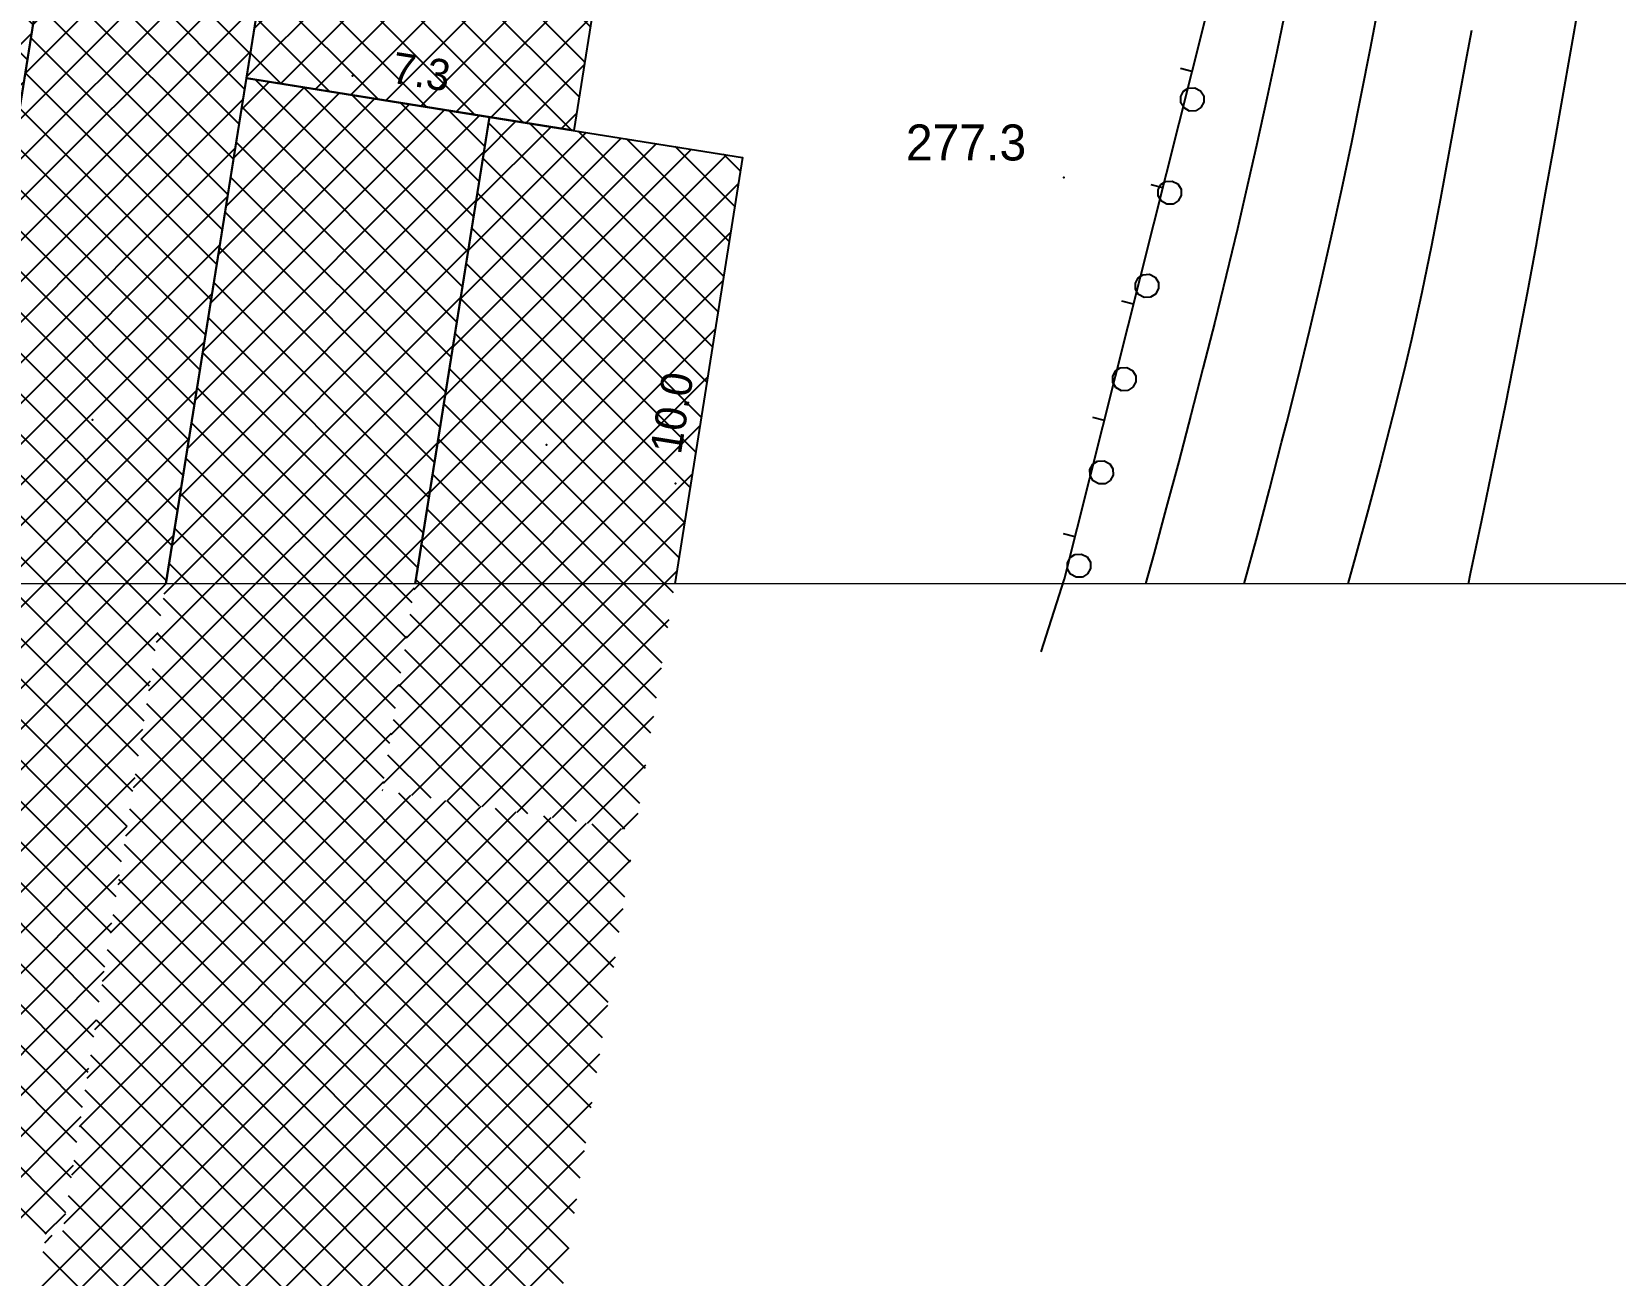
# Model space of a CAD drawing. Extents: x 1518652 to 1519378, y 5069750 to 5070202.
# Drawn here: x 1518920 to 1518986.1, y 5069827.4 to 5069879.3 of the extents above; entities that cross this region are included whole.
import ezdxf

# ---------------------------------------------------------------- set-up
doc = ezdxf.new("R2010")
doc.units = 0
doc.header["$MEASUREMENT"] = 0
doc.linetypes.add('L05', pattern=[0])
for name, color, linetype in [('1100_FSbinario', 5, 'Continuous'), ('3051_MURIdivis', 1, 'L05'), ('3412_EDIncapann', 3, 'Continuous'), ('5110_FILAREalb', 1, 'Continuous'), ('8321_PQTerra', 2, 'Continuous'), ('8322_Qmpiede', 2, 'Continuous'), ('8324_altezza', 1, 'Continuous'), ('SCM_Campiture', 1, 'Continuous')]:
    doc.layers.add(name, color=color, linetype=linetype)
doc.styles.add('Style00', font='Leroy', dxfattribs={"height": 0.2})

# ---------------------------------------------------------------- blocks, each defined once
blk = doc.blocks.new('Q0120025')
at = {"linetype": 'Continuous'}
blk.add_line((0, 0), (0, 0.5), dxfattribs=at)
blk = doc.blocks.new('Q0050033')
at = {"linetype": 'Continuous'}
for p, q in [((-0.494, -0.007), (-0.432, 0.248)), ((-0.432, 0.248), (-0.25, 0.429)), ((-0.25, 0.429), (-0.003, 0.496)), ((-0.003, 0.496), (0.245, 0.431)), ((0.245, 0.431), (0.428, 0.253)), ((0.428, 0.253), (0.499, -0.001)), ((-0.412, -0.274), (-0.494, -0.007)), ((-0.243, -0.434), (-0.412, -0.274)), ((0.002, -0.497), (-0.243, -0.434)), ((0.246, -0.431), (0.002, -0.497)), ((0.425, -0.253), (0.246, -0.431)), ((0.499, -0.001), (0.425, -0.253))]:
    blk.add_line(p, q, dxfattribs=at)
blk = doc.blocks.new('CAMP_24D82525')
at = {"layer": 'SCM_Campiture', "linetype": 'Continuous'}
for p, q in [((1518895.246, 5069890.054), (1518902.567, 5069897.375)), ((1518895.348, 5069888.459), (1518904.125, 5069897.236)), ((1518895.524, 5069892.029), (1518900.514, 5069897.019)), ((1518919.854, 5069878.109), (1518900.83, 5069897.134)), ((1518920.087, 5069879.573), (1518902.31, 5069897.35)), ((1518920.32, 5069881.037), (1518904.121, 5069897.236)), ((1518895.728, 5069887.142), (1518905.445, 5069896.858)), ((1518896.301, 5069886.018), (1518906.631, 5069896.347)), ((1518919.621, 5069876.645), (1518899.584, 5069896.682)), ((1518919.388, 5069875.181), (1518898.525, 5069896.044)), ((1518920.553, 5069882.501), (1518906.906, 5069896.148)), ((1518896.983, 5069885.003), (1518907.597, 5069895.617)), ((1518919.155, 5069873.717), (1518897.567, 5069895.305)), ((1518897.829, 5069884.152), (1518908.814, 5069895.136)), ((1518892.615, 5069873.847), (1518913.205, 5069894.437)), ((1518892.899, 5069875.828), (1518911.742, 5069894.67)), ((1518918.921, 5069872.254), (1518896.773, 5069894.402)), ((1518897.959, 5069882.585), (1518910.278, 5069894.903)), ((1518920.787, 5069883.965), (1518909.767, 5069894.984)), ((1518921.02, 5069885.429), (1518911.786, 5069894.663)), ((1518921.253, 5069886.893), (1518913.804, 5069894.342)), ((1518892.769, 5069872.303), (1518914.669, 5069894.204)), ((1518893.186, 5069871.024), (1518916.133, 5069893.971)), ((1518893.756, 5069869.896), (1518917.597, 5069893.737)), ((1518921.486, 5069888.357), (1518915.823, 5069894.02)), ((1518921.719, 5069889.821), (1518917.841, 5069893.699)), ((1518894.443, 5069868.886), (1518919.061, 5069893.504)), ((1518895.336, 5069868.082), (1518920.525, 5069893.271)), ((1518895.59, 5069866.639), (1518921.989, 5069893.038)), ((1518918.688, 5069870.79), (1518896.125, 5069893.353)), ((1518921.952, 5069891.284), (1518919.86, 5069893.377)), ((1518922.185, 5069892.748), (1518921.878, 5069893.056)), ((1518918.455, 5069869.326), (1518895.555, 5069892.225)), ((1518890.653, 5069860.005), (1518921.956, 5069891.308)), ((1518918.222, 5069867.862), (1518895.322, 5069890.762)), ((1518890.233, 5069857.887), (1518921.635, 5069889.29)), ((1518917.989, 5069866.398), (1518895.275, 5069889.112)), ((1518890.376, 5069856.334), (1518921.313, 5069887.271)), ((1518917.756, 5069864.934), (1518895.802, 5069886.888)), ((1518890.756, 5069855.017), (1518920.992, 5069885.253)), ((1518891.294, 5069853.858), (1518920.67, 5069883.234)), ((1518917.523, 5069863.47), (1518898.021, 5069882.972)), ((1518891.963, 5069852.83), (1518920.349, 5069881.215)), ((1518917.289, 5069862.006), (1518897.788, 5069881.508)), ((1518917.056, 5069860.542), (1518897.066, 5069880.532)), ((1518916.823, 5069859.078), (1518895.943, 5069879.959)), ((1518892.829, 5069851.999), (1518920.027, 5069879.197)), ((1518916.59, 5069857.614), (1518895.008, 5069879.196)), ((1518916.357, 5069856.15), (1518894.207, 5069878.301)), ((1518893.174, 5069850.646), (1518919.706, 5069877.178)), ((1518916.124, 5069854.687), (1518893.511, 5069877.3)), ((1518915.891, 5069853.223), (1518893.013, 5069876.101)), ((1518888.189, 5069843.965), (1518919.384, 5069875.16)), ((1518915.657, 5069851.759), (1518892.713, 5069874.703)), ((1518887.789, 5069841.867), (1518919.063, 5069873.141)), ((1518915.424, 5069850.295), (1518892.697, 5069873.022)), ((1518887.935, 5069840.316), (1518918.741, 5069871.123)), ((1518915.191, 5069848.831), (1518893.292, 5069870.73)), ((1518888.284, 5069838.968), (1518918.42, 5069869.104)), ((1518888.842, 5069837.829), (1518918.098, 5069867.086)), ((1518914.958, 5069847.367), (1518895.603, 5069866.722)), ((1518889.565, 5069836.856), (1518917.777, 5069865.067)), ((1518914.725, 5069845.903), (1518895.37, 5069865.258)), ((1518914.492, 5069844.439), (1518894.534, 5069864.397)), ((1518914.259, 5069842.975), (1518893.445, 5069863.789)), ((1518890.376, 5069835.969), (1518917.456, 5069863.049)), ((1518914.025, 5069841.511), (1518892.526, 5069863.011)), ((1518913.792, 5069840.047), (1518891.751, 5069862.089)), ((1518913.559, 5069838.584), (1518891.083, 5069861.06)), ((1518891.391, 5069835.287), (1518917.134, 5069861.03)), ((1518913.326, 5069837.12), (1518890.591, 5069859.854)), ((1518892.529, 5069834.728), (1518916.813, 5069859.012)), ((1518913.093, 5069835.656), (1518890.319, 5069858.43)), ((1518912.86, 5069834.192), (1518890.34, 5069856.711)), ((1518893.877, 5069834.379), (1518916.491, 5069856.993)), ((1518895.341, 5069834.146), (1518916.17, 5069854.975)), ((1518912.627, 5069832.728), (1518890.98, 5069854.374)), ((1518897.403, 5069834.511), (1518915.848, 5069852.956)), ((1518899.646, 5069835.057), (1518915.527, 5069850.938)), ((1518912.393, 5069831.264), (1518893.151, 5069850.507)), ((1518911.327, 5069830.634), (1518892.913, 5069849.047)), ((1518900.366, 5069834.08), (1518915.205, 5069848.919)), ((1518909.308, 5069830.955), (1518891.966, 5069848.298)), ((1518907.29, 5069831.277), (1518890.882, 5069847.685)), ((1518905.271, 5069831.598), (1518889.974, 5069846.895)), ((1518901.087, 5069833.104), (1518914.884, 5069846.901)), ((1518903.253, 5069831.92), (1518889.205, 5069845.967)), ((1518898.493, 5069834.982), (1518888.527, 5069844.948)), ((1518901.827, 5069832.147), (1518914.562, 5069844.882)), ((1518897.289, 5069834.489), (1518888.093, 5069843.685)), ((1518903.291, 5069831.914), (1518914.241, 5069842.863)), ((1518895.872, 5069834.209), (1518887.847, 5069842.234)), ((1518894.029, 5069834.355), (1518887.902, 5069840.482)), ((1518904.755, 5069831.68), (1518913.919, 5069840.845)), ((1518906.219, 5069831.447), (1518913.598, 5069838.826)), ((1518891.416, 5069835.271), (1518888.826, 5069837.861)), ((1518907.683, 5069831.214), (1518913.276, 5069836.808)), ((1518909.146, 5069830.981), (1518912.955, 5069834.789)), ((1518901.234, 5069832.241), (1518901.15, 5069832.325)), ((1518910.61, 5069830.748), (1518912.633, 5069832.771)), ((1518912.074, 5069830.515), (1518912.312, 5069830.752))]:
    blk.add_line(p, q, dxfattribs=at)
blk = doc.blocks.new('CAMP_84369BDE')
at = {"layer": 'SCM_Campiture', "linetype": 'Continuous'}
for p, q in [((1518921.37, 5069887.627), (1518922.858, 5069889.115)), ((1518929.619, 5069881.274), (1518921.63, 5069889.263)), ((1518920.405, 5069881.572), (1518927.249, 5069888.415)), ((1518920.727, 5069883.59), (1518925.785, 5069888.649)), ((1518921.048, 5069885.609), (1518924.321, 5069888.882)), ((1518929.853, 5069882.738), (1518923.593, 5069888.998)), ((1518930.086, 5069884.202), (1518925.611, 5069888.676)), ((1518919.762, 5069877.535), (1518930.177, 5069887.949)), ((1518920.084, 5069879.553), (1518928.713, 5069888.182)), ((1518929.386, 5069879.81), (1518921.397, 5069887.799)), ((1518930.319, 5069885.666), (1518927.63, 5069888.355)), ((1518930.552, 5069887.13), (1518929.648, 5069888.033)), ((1518919.441, 5069875.516), (1518930.457, 5069886.532)), ((1518929.153, 5069878.346), (1518921.164, 5069886.335)), ((1518919.12, 5069873.498), (1518930.135, 5069884.513)), ((1518928.92, 5069876.882), (1518920.931, 5069884.871)), ((1518928.687, 5069875.419), (1518920.698, 5069883.408)), ((1518918.798, 5069871.479), (1518929.814, 5069882.495)), ((1518928.454, 5069873.955), (1518920.465, 5069881.944)), ((1518918.477, 5069869.46), (1518929.492, 5069880.476)), ((1518928.221, 5069872.491), (1518920.232, 5069880.48)), ((1518927.987, 5069871.027), (1518919.998, 5069879.016)), ((1518918.155, 5069867.442), (1518929.171, 5069878.458)), ((1518927.754, 5069869.563), (1518919.765, 5069877.552)), ((1518917.834, 5069865.423), (1518928.849, 5069876.439)), ((1518927.521, 5069868.099), (1518919.532, 5069876.088)), ((1518927.288, 5069866.635), (1518919.299, 5069874.624)), ((1518917.512, 5069863.405), (1518928.528, 5069874.421)), ((1518927.055, 5069865.171), (1518919.066, 5069873.16)), ((1518917.191, 5069861.386), (1518928.206, 5069872.402)), ((1518926.822, 5069863.707), (1518918.833, 5069871.696)), ((1518916.869, 5069859.368), (1518927.885, 5069870.384)), ((1518926.589, 5069862.243), (1518918.6, 5069870.232)), ((1518926.355, 5069860.779), (1518918.366, 5069868.768)), ((1518916.548, 5069857.349), (1518927.564, 5069868.365)), ((1518926.122, 5069859.315), (1518918.133, 5069867.305)), ((1518916.226, 5069855.331), (1518927.242, 5069866.347)), ((1518925.889, 5069857.852), (1518917.9, 5069865.841)), ((1518915.905, 5069853.312), (1518926.921, 5069864.328)), ((1518925.656, 5069856.388), (1518917.667, 5069864.377)), ((1518925.423, 5069854.924), (1518917.434, 5069862.913)), ((1518915.583, 5069851.294), (1518926.599, 5069862.309)), ((1518925.19, 5069853.46), (1518917.201, 5069861.449)), ((1518915.262, 5069849.275), (1518926.278, 5069860.291)), ((1518924.957, 5069851.996), (1518916.968, 5069859.985)), ((1518914.94, 5069847.257), (1518925.956, 5069858.272)), ((1518924.723, 5069850.532), (1518916.734, 5069858.521)), ((1518924.49, 5069849.068), (1518916.501, 5069857.057)), ((1518914.619, 5069845.238), (1518925.635, 5069856.254)), ((1518924.257, 5069847.604), (1518916.268, 5069855.593)), ((1518914.298, 5069843.22), (1518925.313, 5069854.235)), ((1518924.024, 5069846.14), (1518916.035, 5069854.129)), ((1518913.976, 5069841.201), (1518924.992, 5069852.217)), ((1518923.791, 5069844.676), (1518915.802, 5069852.665)), ((1518923.558, 5069843.212), (1518915.569, 5069851.201)), ((1518913.655, 5069839.183), (1518924.67, 5069850.198)), ((1518923.325, 5069841.748), (1518915.336, 5069849.738)), ((1518913.333, 5069837.164), (1518924.349, 5069848.18)), ((1518923.091, 5069840.285), (1518915.102, 5069848.274)), ((1518922.858, 5069838.821), (1518914.869, 5069846.81)), ((1518913.012, 5069835.146), (1518924.027, 5069846.161)), ((1518922.625, 5069837.357), (1518914.636, 5069845.346)), ((1518912.69, 5069833.127), (1518923.706, 5069844.143)), ((1518922.392, 5069835.893), (1518914.403, 5069843.882)), ((1518922.159, 5069834.429), (1518914.17, 5069842.418)), ((1518912.369, 5069831.108), (1518923.384, 5069842.124)), ((1518921.926, 5069832.965), (1518913.937, 5069840.954)), ((1518913.28, 5069830.323), (1518923.063, 5069840.106)), ((1518921.693, 5069831.501), (1518913.704, 5069839.49)), ((1518921.459, 5069830.037), (1518913.47, 5069838.026)), ((1518914.744, 5069830.089), (1518922.742, 5069838.087)), ((1518920.651, 5069829.149), (1518913.237, 5069836.562)), ((1518916.208, 5069829.856), (1518922.42, 5069836.069)), ((1518918.632, 5069829.47), (1518913.004, 5069835.098)), ((1518916.614, 5069829.792), (1518912.771, 5069833.634)), ((1518917.672, 5069829.623), (1518922.099, 5069834.05)), ((1518914.595, 5069830.113), (1518912.538, 5069832.171)), ((1518919.136, 5069829.39), (1518921.777, 5069832.032)), ((1518912.577, 5069830.435), (1518912.305, 5069830.707)), ((1518920.599, 5069829.157), (1518921.456, 5069830.013))]:
    blk.add_line(p, q, dxfattribs=at)
blk = doc.blocks.new('CAMP_43A7D15D')
at = {"layer": 'SCM_Campiture', "linetype": 'Continuous'}
for p, q in [((1518928.784, 5069876.027), (1518929.935, 5069877.178)), ((1518938.001, 5069868.633), (1518929.365, 5069877.269)), ((1518928.141, 5069871.99), (1518932.863, 5069876.712)), ((1518928.462, 5069874.008), (1518931.399, 5069876.945)), ((1518938.234, 5069870.097), (1518931.384, 5069876.947)), ((1518938.467, 5069871.561), (1518933.402, 5069876.626)), ((1518927.176, 5069865.934), (1518937.255, 5069876.012)), ((1518927.498, 5069867.953), (1518935.791, 5069876.245)), ((1518927.819, 5069869.971), (1518934.327, 5069876.479)), ((1518937.768, 5069867.169), (1518928.801, 5069876.136)), ((1518938.7, 5069873.025), (1518935.421, 5069876.304)), ((1518938.934, 5069874.489), (1518937.439, 5069875.983)), ((1518926.855, 5069863.916), (1518938.719, 5069875.779)), ((1518937.535, 5069865.705), (1518928.568, 5069874.672)), ((1518926.533, 5069861.897), (1518938.897, 5069874.261)), ((1518937.302, 5069864.241), (1518928.335, 5069873.208)), ((1518926.212, 5069859.879), (1518938.576, 5069872.242)), ((1518937.068, 5069862.777), (1518928.102, 5069871.744)), ((1518925.891, 5069857.86), (1518938.254, 5069870.224)), ((1518936.835, 5069861.313), (1518927.869, 5069870.28)), ((1518936.602, 5069859.849), (1518927.635, 5069868.816)), ((1518925.569, 5069855.842), (1518937.933, 5069868.205)), ((1518936.369, 5069858.386), (1518927.402, 5069867.352)), ((1518925.248, 5069853.823), (1518937.611, 5069866.187)), ((1518936.136, 5069856.922), (1518927.169, 5069865.888)), ((1518924.926, 5069851.804), (1518937.29, 5069864.168)), ((1518935.903, 5069855.458), (1518926.936, 5069864.425)), ((1518935.67, 5069853.994), (1518926.703, 5069862.961)), ((1518924.605, 5069849.786), (1518936.968, 5069862.15)), ((1518935.436, 5069852.53), (1518926.47, 5069861.497)), ((1518924.283, 5069847.767), (1518936.647, 5069860.131)), ((1518935.203, 5069851.066), (1518926.237, 5069860.033)), ((1518923.962, 5069845.749), (1518936.326, 5069858.113)), ((1518934.97, 5069849.602), (1518926.003, 5069858.569)), ((1518934.737, 5069848.138), (1518925.77, 5069857.105)), ((1518923.64, 5069843.73), (1518936.004, 5069856.094)), ((1518943.842, 5069837.336), (1518925.537, 5069855.641)), ((1518923.319, 5069841.712), (1518935.683, 5069854.076)), ((1518943.608, 5069835.873), (1518925.304, 5069854.177)), ((1518943.375, 5069834.409), (1518925.071, 5069852.713)), ((1518922.997, 5069839.693), (1518935.361, 5069852.057)), ((1518943.142, 5069832.945), (1518924.838, 5069851.249)), ((1518922.676, 5069837.675), (1518935.04, 5069850.039)), ((1518942.909, 5069831.481), (1518924.605, 5069849.785)), ((1518942.676, 5069830.017), (1518924.371, 5069848.321)), ((1518922.033, 5069833.638), (1518935.847, 5069847.452)), ((1518922.354, 5069835.656), (1518934.718, 5069848.02)), ((1518944.075, 5069838.8), (1518935.343, 5069847.532)), ((1518921.39, 5069829.601), (1518938.775, 5069846.986)), ((1518921.711, 5069831.619), (1518937.311, 5069847.219)), ((1518942.443, 5069828.553), (1518924.138, 5069846.858)), ((1518944.308, 5069840.264), (1518937.362, 5069847.211)), ((1518944.541, 5069841.728), (1518939.38, 5069846.889)), ((1518919.619, 5069822.739), (1518943.167, 5069846.286)), ((1518919.941, 5069824.758), (1518941.703, 5069846.519)), ((1518920.262, 5069826.776), (1518940.239, 5069846.752)), ((1518944.774, 5069843.192), (1518941.399, 5069846.568)), ((1518945.007, 5069844.656), (1518943.417, 5069846.246)), ((1518919.298, 5069820.72), (1518944.63, 5069846.053)), ((1518942.21, 5069827.089), (1518923.905, 5069845.394)), ((1518918.977, 5069818.702), (1518945.022, 5069844.747)), ((1518941.976, 5069825.625), (1518923.672, 5069843.93)), ((1518918.655, 5069816.683), (1518944.701, 5069842.729)), ((1518941.743, 5069824.161), (1518923.439, 5069842.466)), ((1518941.51, 5069822.697), (1518923.206, 5069841.002)), ((1518918.334, 5069814.665), (1518944.379, 5069840.71)), ((1518941.277, 5069821.234), (1518922.973, 5069839.538)), ((1518918.012, 5069812.646), (1518944.058, 5069838.692)), ((1518941.044, 5069819.77), (1518922.739, 5069838.074)), ((1518917.691, 5069810.628), (1518943.736, 5069836.673)), ((1518939.305, 5069819.812), (1518922.506, 5069836.61)), ((1518937.286, 5069820.133), (1518922.273, 5069835.146)), ((1518917.369, 5069808.609), (1518943.415, 5069834.655)), ((1518935.268, 5069820.455), (1518922.04, 5069833.682)), ((1518931.51, 5069821.053), (1518943.093, 5069832.636)), ((1518933.249, 5069820.776), (1518921.807, 5069832.218)), ((1518931.231, 5069821.097), (1518921.574, 5069830.754)), ((1518932.974, 5069820.82), (1518942.772, 5069830.618)), ((1518920.584, 5069828.795), (1518920.899, 5069829.109)), ((1518930.369, 5069820.262), (1518921.341, 5069829.291)), ((1518930.136, 5069818.798), (1518920.523, 5069828.411)), ((1518934.438, 5069820.587), (1518942.45, 5069828.599))]:
    blk.add_line(p, q, dxfattribs=at)
blk = doc.blocks.new('CAMP_F654AA08')
at = {"layer": 'SCM_Campiture', "linetype": 'Continuous'}
for p, q in [((1518938.565, 5069872.175), (1518941.695, 5069875.305)), ((1518938.886, 5069874.193), (1518940.231, 5069875.538)), ((1518948.427, 5069866.132), (1518939.09, 5069875.469)), ((1518948.66, 5069867.596), (1518940.81, 5069875.446)), ((1518937.601, 5069866.119), (1518946.087, 5069874.606)), ((1518937.922, 5069868.138), (1518944.623, 5069874.839)), ((1518938.244, 5069870.156), (1518943.159, 5069875.072)), ((1518948.894, 5069869.06), (1518942.828, 5069875.125)), ((1518949.127, 5069870.524), (1518944.847, 5069874.803)), ((1518936.958, 5069862.082), (1518949.015, 5069874.139)), ((1518937.279, 5069864.101), (1518947.551, 5069874.373)), ((1518948.194, 5069864.668), (1518938.857, 5069874.005)), ((1518949.36, 5069871.987), (1518946.866, 5069874.482)), ((1518949.593, 5069873.451), (1518948.884, 5069874.16)), ((1518936.636, 5069860.064), (1518949.511, 5069872.939)), ((1518947.961, 5069863.204), (1518938.623, 5069872.542)), ((1518936.315, 5069858.045), (1518949.19, 5069870.92)), ((1518947.728, 5069861.74), (1518938.39, 5069871.078)), ((1518947.495, 5069860.276), (1518938.157, 5069869.614)), ((1518935.993, 5069856.027), (1518948.868, 5069868.902)), ((1518947.262, 5069858.812), (1518937.924, 5069868.15)), ((1518935.672, 5069854.008), (1518948.547, 5069866.883)), ((1518947.028, 5069857.348), (1518937.691, 5069866.686)), ((1518935.35, 5069851.99), (1518948.225, 5069864.865)), ((1518946.795, 5069855.884), (1518937.458, 5069865.222)), ((1518946.562, 5069854.42), (1518937.225, 5069863.758)), ((1518935.029, 5069849.971), (1518947.904, 5069862.846)), ((1518946.329, 5069852.956), (1518936.991, 5069862.294)), ((1518934.707, 5069847.953), (1518947.583, 5069860.828)), ((1518946.096, 5069851.493), (1518936.758, 5069860.83)), ((1518945.863, 5069850.029), (1518936.525, 5069859.366)), ((1518935.896, 5069847.444), (1518947.261, 5069858.809)), ((1518945.63, 5069848.565), (1518936.292, 5069857.902)), ((1518937.36, 5069847.211), (1518946.94, 5069856.791)), ((1518945.396, 5069847.101), (1518936.059, 5069856.438)), ((1518944.769, 5069846.031), (1518935.826, 5069854.974)), ((1518938.824, 5069846.978), (1518946.618, 5069854.772)), ((1518942.751, 5069846.352), (1518935.593, 5069853.511)), ((1518940.288, 5069846.745), (1518946.297, 5069852.754)), ((1518940.732, 5069846.674), (1518935.359, 5069852.047)), ((1518938.714, 5069846.995), (1518935.126, 5069850.583)), ((1518941.752, 5069846.512), (1518945.975, 5069850.735)), ((1518936.695, 5069847.317), (1518934.893, 5069849.119)), ((1518943.216, 5069846.278), (1518945.654, 5069848.717)), ((1518934.677, 5069847.638), (1518934.66, 5069847.655)), ((1518944.68, 5069846.045), (1518945.332, 5069846.698))]:
    blk.add_line(p, q, dxfattribs=at)
blk = doc.blocks.new('CAMP_C9D4A19E')
at = {"layer": 'SCM_Campiture', "linetype": 'Continuous'}
for p, q in [((1518929.643, 5069881.422), (1518932.128, 5069883.908)), ((1518929.965, 5069883.441), (1518930.664, 5069884.141)), ((1518938.517, 5069875.811), (1518930.097, 5069884.231)), ((1518940.535, 5069875.49), (1518932.115, 5069883.91)), ((1518929, 5069877.385), (1518935.056, 5069883.441)), ((1518929.322, 5069879.404), (1518933.592, 5069883.674)), ((1518930.414, 5069877.102), (1518936.52, 5069883.208)), ((1518942.554, 5069875.168), (1518934.134, 5069883.588)), ((1518942.864, 5069876.556), (1518936.153, 5069883.267)), ((1518936.498, 5069876.133), (1518929.858, 5069882.773)), ((1518931.878, 5069876.869), (1518937.984, 5069882.975)), ((1518933.341, 5069876.636), (1518939.448, 5069882.742)), ((1518934.805, 5069876.402), (1518940.912, 5069882.509)), ((1518943.097, 5069878.02), (1518938.171, 5069882.945)), ((1518943.33, 5069879.483), (1518940.19, 5069882.624)), ((1518936.269, 5069876.169), (1518942.376, 5069882.276)), ((1518937.733, 5069875.936), (1518943.718, 5069881.921)), ((1518943.563, 5069880.947), (1518942.208, 5069882.302)), ((1518934.48, 5069876.454), (1518929.625, 5069881.309)), ((1518932.461, 5069876.776), (1518929.392, 5069879.845)), ((1518939.197, 5069875.703), (1518943.397, 5069879.902)), ((1518930.443, 5069877.097), (1518929.159, 5069878.381)), ((1518940.661, 5069875.47), (1518943.075, 5069877.884)), ((1518942.125, 5069875.237), (1518942.754, 5069875.865))]:
    blk.add_line(p, q, dxfattribs=at)

msp = doc.modelspace()

# ---------------------------------------------------------------- linework, layer by layer
at = {"linetype": 'Continuous', "lineweight": 0, "elevation": 278.511}
msp.add_lwpolyline([(1518671.752, 5070152.927), (1519087.071, 5070152.927), (1519087.071, 5069856.255), (1518671.752, 5069856.255)], close=True, dxfattribs=at)
at = {"layer": '1100_FSbinario', "color": 18, "linetype": 'Continuous', "true_color": 0x000000}
for points in [[(1518979.948, 5069856.255, 276.955), (1518980.042, 5069856.691, 276.952), (1518980.511, 5069858.91, 276.936), (1518981, 5069861.271, 276.92), (1518981.491, 5069863.693, 276.902), (1518981.966, 5069866.092, 276.885), (1518982.407, 5069868.385, 276.869), (1518982.795, 5069870.489, 276.854), (1518982.813, 5069870.588, 276.853), (1518983.167, 5069872.556, 276.844), (1518983.521, 5069874.525, 276.835), (1518983.873, 5069876.496, 276.825), (1518984.22, 5069878.467, 276.816), (1518984.561, 5069880.44, 276.807), (1518984.892, 5069882.414, 276.798), (1518985.212, 5069884.39, 276.789), (1518985.518, 5069886.367, 276.78), (1518985.807, 5069888.346, 276.77), (1518986.079, 5069890.327, 276.761)], [(1518970.604, 5069856.255, 277.052), (1518970.604, 5069856.257, 277.052), (1518971.134, 5069858.228, 277.066), (1518971.653, 5069860.193, 277.08), (1518972.16, 5069862.145, 277.094), (1518972.373, 5069862.975, 277.1), (1518972.86, 5069864.914, 277.074), (1518973.333, 5069866.857, 277.048), (1518973.791, 5069868.805, 277.022), (1518974.235, 5069870.756, 276.996), (1518974.665, 5069872.71, 276.97), (1518975.081, 5069874.668, 276.944), (1518975.483, 5069876.628, 276.919), (1518975.87, 5069878.591, 276.893), (1518976.243, 5069880.556, 276.867)], [(1518972.368, 5069880.397, 277), (1518971.965, 5069878.436, 277.024), (1518971.548, 5069876.48, 277.048), (1518971.117, 5069874.526, 277.072), (1518970.672, 5069872.576, 277.095), (1518970.314, 5069871.051, 277.114), (1518969.846, 5069869.107, 277.107), (1518969.368, 5069867.165, 277.1), (1518968.879, 5069865.226, 277.094), (1518968.38, 5069863.289, 277.087), (1518967.871, 5069861.354, 277.08), (1518967.352, 5069859.422, 277.074), (1518966.825, 5069857.492, 277.067), (1518966.481, 5069856.255, 277.063)], [(1518980.08, 5069879.32, 277.183), (1518979.874, 5069878.227, 277.206), (1518979.51, 5069876.26, 277.18), (1518979.149, 5069874.292, 277.155), (1518978.785, 5069872.324, 277.129), (1518978.407, 5069870.359, 277.104), (1518978.008, 5069868.4, 277.079), (1518977.578, 5069866.447, 277.053), (1518977.271, 5069865.153, 277.036), (1518976.786, 5069863.214, 277.045), (1518976.286, 5069861.278, 277.055), (1518975.77, 5069859.346, 277.064), (1518975.242, 5069857.416, 277.073), (1518974.916, 5069856.255, 277.078)]]:
    msp.add_polyline3d(points, dxfattribs=at)
at = {"layer": '3051_MURIdivis', "color": 18, "linetype": 'L05', "true_color": 0x000000}
msp.add_polyline3d([(1518962.139, 5069853.418, 277.161), (1518963.111, 5069856.47, 277.149), (1518969.479, 5069881.824, 276.951)], dxfattribs=at)
at = {"layer": '3412_EDIncapann', "color": 18, "linetype": 'Continuous', "true_color": 0x000000}
for points in [[(1518908.069, 5069895.255, 275.485), (1518922.226, 5069893, 275.485), (1518916.374, 5069856.255, 275.485)], [(1518916.374, 5069856.255, 277.558), (1518921.638, 5069889.309, 277.558), (1518930.67, 5069887.871, 277.558), (1518925.635, 5069856.255, 277.558)], [(1518925.635, 5069856.255, 277.177), (1518928.991, 5069877.328, 277.177), (1518939.129, 5069875.714, 277.177), (1518939.118, 5069875.648, 277.177), (1518936.03, 5069856.255, 277.177)], [(1518936.03, 5069856.255, 277.213), (1518939.129, 5069875.714, 277.213), (1518949.685, 5069874.033, 277.213), (1518946.854, 5069856.255, 277.213)]]:
    msp.add_polyline3d(points, dxfattribs=at)
msp.add_polyline3d([(1518942.64, 5069875.155, 277.361), (1518928.991, 5069877.328, 277.361), (1518930.09, 5069884.232, 277.361), (1518943.74, 5069882.058, 277.361)], close=True, dxfattribs=at)
at = {"layer": '8321_PQTerra', "color": 18, "linetype": 'Continuous', "true_color": 0x000000}
msp.add_point((1518963.078, 5069873.19, 277.34), dxfattribs=at)
at = {"layer": '8322_Qmpiede', "linetype": 'Continuous'}
for p in [(1518922.576, 5069863.094, 277.558), (1518941.509, 5069862.054, 277.213)]:
    msp.add_point(p, dxfattribs=at)
at = {"layer": '8324_altezza', "color": 18, "linetype": 'Continuous', "true_color": 0x000000}
for p in [(1518933.41, 5069877.427, 7.326), (1518946.887, 5069860.441, 10.025)]:
    msp.add_point(p, dxfattribs=at)

# ---------------------------------------------------------------- block references
at = {"layer": '3051_MURIdivis', "color": 18, "linetype": 'Continuous', "true_color": 0x000000, "xscale": 1.000000000097845, "yscale": 1.000000000097845, "zscale": 1.000000000097845, "rotation": 75.90087248827724}
for p in [(1518968.421, 5069877.611, 276.984), (1518967.203, 5069872.761, 277.022), (1518965.985, 5069867.912, 277.06), (1518964.767, 5069863.062, 277.098), (1518963.549, 5069858.213, 277.136)]:
    msp.add_blockref('Q0120025', p, dxfattribs=at)
at = {"layer": '5110_FILAREalb', "color": 18, "linetype": 'Continuous', "true_color": 0x000000}
for p, xscale, yscale, zscale, rotation in [((1518968.436, 5069876.449, 276.903), 1.00000000033698, 1.00000000033698, 1.00000000033698, 256.3202435660884), ((1518967.49, 5069872.563, 276.945), 1.00000000033698, 1.00000000033698, 1.00000000033698, 256.3202435660884), ((1518966.544, 5069868.676, 276.988), 1.00000000033698, 1.00000000033698, 1.00000000033698, 256.3202435660884), ((1518965.598, 5069864.79, 277.031), 1.00000000033698, 1.00000000033698, 1.00000000033698, 256.3202435660884), ((1518964.652, 5069860.903, 277.074), 1.00000000033698, 1.00000000033698, 1.00000000033698, 256.3202435660884), ((1518963.708, 5069857.016, 277.121), 0.9999999999903746, 0.9999999999903746, 0.9999999999903746, 256.3485020239229)]:
    msp.add_blockref('Q0050033', p, dxfattribs=dict(at, xscale=xscale, yscale=yscale, zscale=zscale, rotation=rotation))
at = {"layer": 'SCM_Campiture', "linetype": 'Continuous'}
for name in ['CAMP_24D82525', 'CAMP_84369BDE', 'CAMP_C9D4A19E', 'CAMP_43A7D15D', 'CAMP_F654AA08']:
    msp.add_blockref(name, (0, 0), dxfattribs=at)

# ---------------------------------------------------------------- texts
at = {"layer": '8321_PQTerra', "color": 18, "linetype": 'Continuous', "true_color": 0x000000, "style": 'Style00'}
msp.add_text('277.3', height=1.5, dxfattribs=at).set_placement((1518956.49, 5069873.903))
at = {"layer": '8324_altezza', "color": 18, "linetype": 'Continuous', "true_color": 0x000000, "style": 'Style00'}
for s, rotation, p in [('7.3', 350.95102, (1518934.986, 5069877.151)), ('10.0', 80.89457, (1518947.107, 5069861.611))]:
    msp.add_text(s, height=1.3, rotation=rotation, dxfattribs=at).set_placement(p)

doc.saveas('drawing.dxf')
